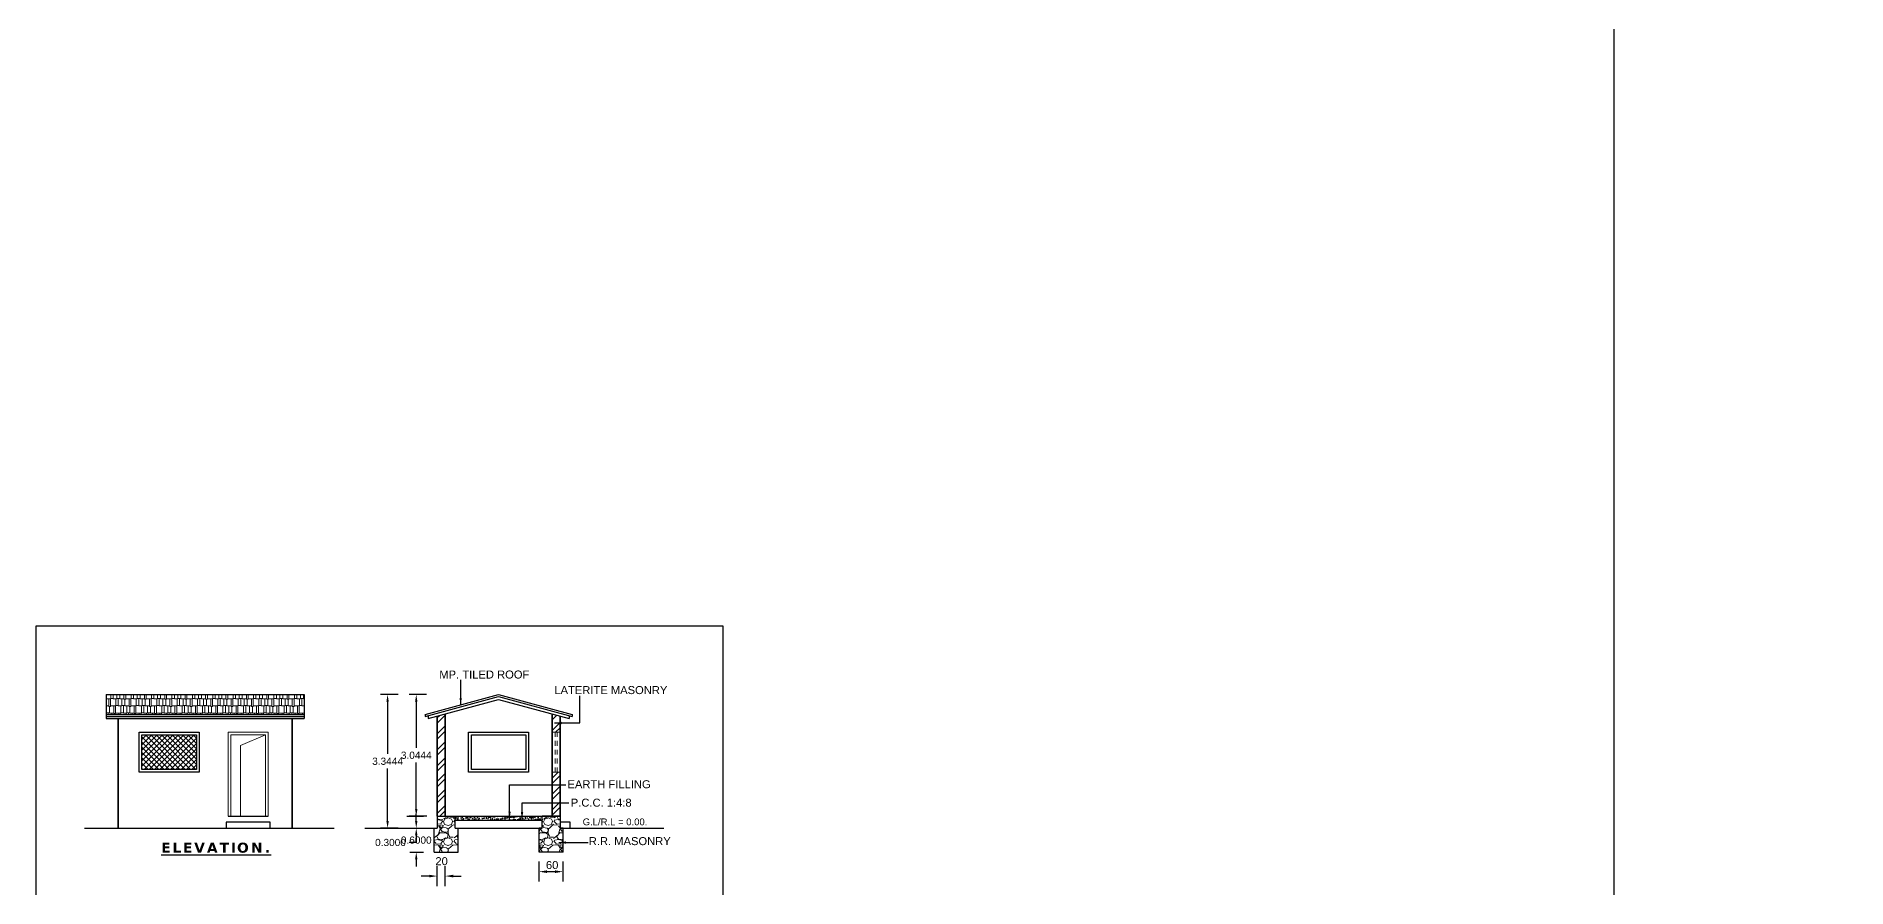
# Model space of a CAD drawing. Header units: metres. Extents: x 14 to 203, y 4 to 269.
# Drawn here: x 24.18 to 69.44, y 29.85 to 51.15 of the extents above; entities that cross this region are included whole.
import ezdxf

# ---------------------------------------------------------------- set-up
doc = ezdxf.new("R2010")
doc.units = ezdxf.units.M
doc.header["$MEASUREMENT"] = 0
doc.linetypes.add('ACAD_ISO02W100', pattern=[15, 12, -3])
doc.layers.add('BLK_1_HT_OF_BLDG', color=5, linetype='Continuous', plot=False)
doc.styles.get("Standard").update_dxf_attribs({"font": 'ARIAL.TTF'})
doc.dimstyles.get("Standard").update_dxf_attribs({"dimtxt": 0.18, "dimasz": 0.18, "dimexe": 0.18, "dimexo": 0.0625, "dimgap": 0.09, "dimtad": 0, "dimtih": 1, "dimtoh": 1, "dimdec": 4, "dimzin": 0, "dimdsep": 46, "dimtxsty": 'Standard', "dimcen": 0.09, "dimadec": 0, "dimazin": 0, "dimtfac": 1, "dimtdec": 4, "dimtofl": 0, "dimtmove": 0, "dimatfit": 3, "dimfxl": 1, "dimtolj": 1, "dimtzin": 0, "dimarcsym": 0})

# ---------------------------------------------------------------- blocks, each defined once
blk = doc.blocks.new('A$C7C5553B5')
at = {"lineweight": 13}
for p, q in [((0, 100), (20, 100)), ((0, 0), (0, 100)), ((0, 100), (20, 100)), ((20, 100), (20, 0)), ((20, 0), (0, 0))]:
    blk.add_line(p, q, dxfattribs=at)
at = {"linetype": 'ACAD_ISO02W100', "lineweight": 13}
for p, q in [((7.5, 0), (7.5, 100)), ((12.5, 100), (12.5, 0))]:
    blk.add_line(p, q, dxfattribs=at)
blk = doc.blocks.new('A$C154754DE')
at = {"lineweight": 13, "ltscale": 1.5}
blk.add_blockref('A$C7C5553B5', (-20, -100), dxfattribs=at)
blk = doc.blocks.new('A$C644366BB')
for p, q in [((0, 0), (45, 0)), ((45, -30), (45, 0)), ((-7.5, -90), (-7.5, -30)), ((-7.5, -30), (0, -30)), ((45, -30), (52.5, -30)), ((52.5, -90), (52.5, -30)), ((-7.5, -90), (52.5, -90))]:
    blk.add_line(p, q)
at = {"ltscale": 2}
blk.add_line((0, 0), (0, -30), dxfattribs=at)
blk = doc.blocks.new('*D77')
at = {"color": 0, "lineweight": -2, "ltscale": 1.5, "transparency": 16777216}
for p, q in [((33.681, 31.825), (33.681, 32.005)), ((33.447, 31.645), (33.861, 31.645)), ((33.447, 31.345), (33.861, 31.345)), ((33.681, 30.985), (33.501, 30.985)), ((33.681, 31.165), (33.681, 30.985))]:
    blk.add_line(p, q, dxfattribs=at)
at = {"color": 0, "ltscale": 1.5, "transparency": 16777216}
for points in [[(33.651, 31.825), (33.711, 31.825), (33.681, 31.645)], [(33.651, 31.165), (33.711, 31.165), (33.681, 31.345)]]:
    blk.add_solid(points, dxfattribs=at)
at = {"layer": 'Defpoints', "color": 0, "ltscale": 1.5, "transparency": 16777216}
for p in [(33.384, 31.645), (33.384, 31.345), (33.681, 31.345)]:
    blk.add_point(p, dxfattribs=at)
at = {"color": 0, "ltscale": 1.5, "transparency": 16777216, "insert": (33.037, 30.985), "char_height": 0.18, "attachment_point": 5}
blk.add_mtext('\\A1;0.3000', dxfattribs=at)
blk = doc.blocks.new('*D78')
at = {"color": 0, "lineweight": -2, "ltscale": 1.5, "transparency": 16777216}
for p, q in [((33.681, 31.525), (33.681, 31.705)), ((33.522, 31.345), (33.861, 31.345)), ((33.522, 30.745), (33.861, 30.745)), ((33.681, 30.565), (33.681, 30.385))]:
    blk.add_line(p, q, dxfattribs=at)
at = {"color": 0, "ltscale": 1.5, "transparency": 16777216}
for points in [[(33.651, 31.525), (33.711, 31.525), (33.681, 31.345)], [(33.651, 30.565), (33.711, 30.565), (33.681, 30.745)]]:
    blk.add_solid(points, dxfattribs=at)
at = {"layer": 'Defpoints', "color": 0, "ltscale": 1.5, "transparency": 16777216}
for p in [(33.459, 31.345), (33.459, 30.745), (33.681, 30.745)]:
    blk.add_point(p, dxfattribs=at)
at = {"color": 0, "ltscale": 1.5, "transparency": 16777216, "insert": (33.681, 31.045), "char_height": 0.18, "attachment_point": 5}
blk.add_mtext('\\A1;0.6000', dxfattribs=at)
blk = doc.blocks.new('*D79')
at = {"color": 0, "lineweight": -2, "ltscale": 1.5, "transparency": 16777216}
for p, q in [((33.941, 34.689), (33.501, 34.689)), ((33.681, 34.509), (33.681, 33.349)), ((33.681, 31.825), (33.681, 32.985)), ((33.942, 31.645), (33.501, 31.645))]:
    blk.add_line(p, q, dxfattribs=at)
at = {"color": 0, "ltscale": 1.5, "transparency": 16777216}
for points in [[(33.651, 34.509), (33.711, 34.509), (33.681, 34.689)], [(33.651, 31.825), (33.711, 31.825), (33.681, 31.645)]]:
    blk.add_solid(points, dxfattribs=at)
at = {"layer": 'Defpoints', "color": 0, "ltscale": 1.5, "transparency": 16777216}
for p in [(34.004, 34.689), (33.681, 31.645), (34.005, 31.645)]:
    blk.add_point(p, dxfattribs=at)
at = {"color": 0, "ltscale": 1.5, "transparency": 16777216, "insert": (33.681, 33.167), "char_height": 0.18, "attachment_point": 5}
blk.add_mtext('\\A1;3.0444', dxfattribs=at)
blk = doc.blocks.new('*D80')
at = {"layer": 'BLK_1_HT_OF_BLDG', "color": 0, "lineweight": -2, "ltscale": 1.5, "transparency": 16777216}
for p, q in [((33.231, 34.689), (32.784, 34.689)), ((32.964, 34.509), (32.964, 33.199)), ((32.964, 31.525), (32.964, 32.835)), ((33.232, 31.345), (32.784, 31.345))]:
    blk.add_line(p, q, dxfattribs=at)
at = {"layer": 'BLK_1_HT_OF_BLDG', "color": 0, "ltscale": 1.5, "transparency": 16777216}
for points in [[(32.934, 34.509), (32.994, 34.509), (32.964, 34.689)], [(32.934, 31.525), (32.994, 31.525), (32.964, 31.345)]]:
    blk.add_solid(points, dxfattribs=at)
at = {"layer": 'Defpoints', "color": 0, "ltscale": 1.5, "transparency": 16777216}
for p in [(33.293, 34.689), (32.964, 31.345), (33.294, 31.345)]:
    blk.add_point(p, dxfattribs=at)
at = {"layer": 'BLK_1_HT_OF_BLDG', "color": 0, "ltscale": 1.5, "transparency": 16777216, "insert": (32.964, 33.017), "char_height": 0.18, "attachment_point": 5}
blk.add_mtext('\\A1;3.3444', dxfattribs=at)

msp = doc.modelspace()

# ---------------------------------------------------------------- hatches: boundary and pattern name
at = {"lineweight": 9, "ltscale": 1.5}
h = msp.add_hatch(dxfattribs=at)
h.set_pattern_fill('AR-RSHKE', color=256, scale=0.015, style=0)
h.set_pattern_definition([(0, (-1223.5234, 209.00198), (0.3825, 0.18), [0.09, -0.075, 0.105, -0.045, 0.135, -0.06]), (0, (-1223.4334, 209.00948), (0.3825, 0.18), [0.075, -0.285, 0.06, -0.09]), (0, (-1223.2534, 208.99073), (0.3825, 0.18), [0.045, -0.465]), (90, (-1223.5234, 209.00198), (-0.1275, 0.18), [0.1725, -0.5475]), (90, (-1223.4334, 209.00198), (-0.1275, 0.18), [0.16875, -0.55125]), (90, (-1223.3584, 209.00198), (-0.1275, 0.18), [0.1575, -0.5625]), (90, (-1223.2534, 208.99073), (-0.1275, 0.18), [0.1725, -0.5475]), (90, (-1223.2084, 208.99073), (-0.1275, 0.18), [0.1725, -0.5475]), (90, (-1223.0734, 209.00198), (-0.1275, 0.18), [0.165, -0.555])])
h.paths.add_polyline_path([(30.87953, 34.18931), (30.87953, 34.68931), (25.92953, 34.68931), (25.92953, 34.18931)])
at = {"lineweight": 13, "ltscale": 1.5}
h = msp.add_hatch(dxfattribs=at)
h.set_pattern_fill('ANSI32', color=256, scale=0.75, style=0)
h.set_pattern_definition([(45, (-1233.5224, 209.00198), (-0.19887378, 0.19887378), []), (45, (-1233.38982, 209.00198), (-0.19887378, 0.19887378), [])])
h.paths.add_polyline_path([(34.40538, 34.20134), (34.20538, 34.14685), (34.20538, 31.64493), (34.40538, 31.64493)])
h.paths.add_polyline_path([(37.27538, 33.74493), (37.27538, 34.14651), (37.07538, 34.201), (37.07538, 33.74493)])
h.paths.add_polyline_path([(37.27538, 32.74493), (37.07538, 32.74493), (37.07538, 31.64493), (37.27538, 31.64493)])
h.paths.add_polyline_path([(37.41134, 32.59227), (39.60603, 32.59227), (39.60603, 32.28475), (37.41134, 32.28475)], flags=9)
at = {"ltscale": 1.5}
h = msp.add_hatch(dxfattribs=at)
h.set_pattern_fill('ANSI37', color=256, scale=0.75, style=0)
h.set_pattern_definition([(45, (-1223.9234, 209.00198), (-0.066291261, 0.066291261), []), (135, (-1223.9234, 209.00198), (-0.066291261, -0.066291261), [])])
h.paths.add_polyline_path([(28.18453, 33.67493), (26.82453, 33.67493), (26.82453, 32.81493), (28.18453, 32.81493)])
at = {"lineweight": 9, "ltscale": 1.5}
h = msp.add_hatch(dxfattribs=at)
h.set_pattern_fill('GRAVEL', color=256, scale=0.5, style=0)
h.set_pattern_definition([(228.0128, (-1233.1624, 209.50198), (-3.9999991161, -4.5000006708), [0.067268, -6.659544]), (184.9697, (-1233.2074, 209.45198), (6.00000052576, 0.4999956535), [0.115434, -11.4279625]), (132.5104, (-1233.3224, 209.44198), (4.9999953592, -5.5000043369), [0.081394, -8.058016]), (267.2737, (-1233.5174, 209.31698), (0.49999800886, 10.0000001475), [0.105119, -10.406779]), (292.8337, (-1233.5224, 209.21198), (-2.5000049527, 5.9999982059), [0.1030775, -10.2046865]), (357.2737, (-1233.4824, 209.11698), (-10.0000001475, 0.49999800886), [0.105119, -10.406779]), (37.6942, (-1233.3774, 209.11198), (-6.5000036728, -4.99999520258), [0.1390145, -13.7624245]), (72.2553, (-1233.2674, 209.19698), (3.50000538135, 10.99999811562), [0.131244, -12.9931605]), (121.4296, (-1233.2274, 209.32198), (-4.0000041171, 6.49999751825), [0.105475, -10.4420365]), (175.2364, (-1233.2824, 209.41198), (5.5000004732, -0.4999957663), [0.120416, -5.9003815]), (222.3974, (-1233.4024, 209.42198), (-6.00000367554, -5.499996041), [0.155724, -15.4166875]), (138.8141, (-1233.0224, 209.31198), (-3.5000014734, 2.9999986567), [0.0531505, -5.261922]), (171.4692, (-1233.0624, 209.34698), (6.4999991424, -1.000003955), [0.1011185, -10.0107555]), (225, (-1233.1624, 209.36198), (-1e-16, -0.50000015), [0.0707105, -0.636396]), (203.1986, (-1233.1974, 209.42198), (2.4999998653, 1.0000006626), [0.038079, -3.7698075]), (291.8014, (-1233.2324, 209.40698), (-0.499999955, 1.5000001365), [0.0538515, -2.638731]), (30.9638, (-1233.2124, 209.35698), (1.499999011, 1.000001242), [0.0874645, -2.8280115]), (161.5651, (-1233.1374, 209.40198), (1.000000217, -0.499999202), [0.0632455, -1.5178935]), (16.3895, (-1233.5224, 209.40698), (5.0000010992, 1.4999963549), [0.0886, -8.7714225]), (70.3462, (-1233.4374, 209.43198), (-1.9999976237, -5.5000010678), [0.0743305, -7.358704]), (293.1986, (-1233.1374, 209.50198), (-1.0000006626, 2.4999998653), [0.0761575, -3.731729]), (343.6105, (-1233.1074, 209.43198), (-5.0000010992, 1.4999963549), [0.0886, -8.7714225]), (339.444, (-1233.5224, 209.09698), (-2.5000009223, 0.9999979982), [0.08544, -4.186562]), (294.7751, (-1233.4424, 209.06698), (-2.4999960946, 5.5000017109), [0.071589, -7.0873215]), (66.8014, (-1233.1324, 209.00198), (1.0000006626, 2.4999998653), [0.0761575, -3.731729]), (17.354, (-1233.1024, 209.07198), (-6.50000100955, -1.9999972511), [0.0838155, -8.297712]), (69.444, (-1233.3774, 209.00198), (-0.9999979982, -2.5000009223), [0.04272, -4.229282]), (101.3099, (-1233.1624, 209.00198), (-0.499998816, 2.000000376), [0.025495, -2.5240145]), (165.9638, (-1233.1674, 209.02698), (1.500000273, -0.499999029), [0.1030775, -1.958475]), (186.009, (-1233.2674, 209.05198), (4.99999987545, 0.49999965874), [0.095525, -9.4569615]), (303.6901, (-1233.2124, 209.31198), (-0.500000667, 0.999999779), [0.072111, -1.7306645]), (353.1572, (-1233.1724, 209.25198), (8.49999968274, -1.00000399896), [0.125897, -12.4637815]), (60.9454, (-1233.0474, 209.23698), (-2.0000000136, -3.5000001923), [0.051478, -5.096337]), (90, (-1233.0224, 209.282), (-0.5, 0.5), [0.03, -0.47]), (120.2564, (-1233.2774, 209.06698), (1.9999974434, -3.5000012279), [0.069462, -6.87676]), (48.0128, (-1233.3124, 209.12698), (3.9999991161, 4.5000006708), [0.134536, -6.592276]), (0, (-1233.2224, 209.227), (0.5, 0.5), [0.13, -0.37]), (325.3048, (-1233.0924, 209.22698), (-4.9999971295, 3.5000043048), [0.079057, -7.826637]), (254.0546, (-1233.0274, 209.18198), (-0.4999999446, -2.0000000633), [0.072801, -3.567254]), (207.646, (-1233.0474, 209.11198), (-9.4999979036, -5.0000038566), [0.1185325, -11.734737]), (175.4261, (-1233.1524, 209.05698), (-6.50000027916, 0.49999740058), [0.1253995, -12.414537])])
h.paths.add_polyline_path([(34.73038, 31.34493), (34.65538, 31.34493), (34.65538, 31.64493), (34.20538, 31.64493), (34.20538, 31.34493), (34.13038, 31.34493), (34.13038, 30.74493), (34.73038, 30.74493)])
h.paths.add_polyline_path([(37.27538, 31.34493), (37.27538, 31.64493), (36.82538, 31.64493), (36.82538, 31.34493), (36.75038, 31.34493), (36.75038, 30.74493), (37.35038, 30.74493), (37.35038, 31.34493)])
at = {"ltscale": 1.5}
h = msp.add_hatch(dxfattribs=at)
h.set_pattern_fill('AR-CONC', color=256, scale=0.02, style=0)
h.set_pattern_definition([(50, (-1233.5224, 209.00198), (0.143452037, -0.012550427), [0.015, -0.165]), (355, (-1233.5224, 209.00198), (-0.027750267, 0.150438427), [0.012, -0.132]), (100.4514, (-1233.51045, 209.00093), (0.115701876, 0.137887908), [0.012748038, -0.140228422]), (46.1842, (-1233.5224, 209.04198), (0.21344821, -0.033103803), [0.0225, -0.2475]), (96.6356, (-1233.50461, 209.03922), (0.18693254, 0.194823574), [0.019122058, -0.2103426]), (351.1842, (-1233.5224, 209.04198), (0.18693239, 0.19482372), [0.018, -0.198]), (21, (-1233.5024, 209.03198), (0.11938141, -0.080523778), [0.015, -0.165]), (326, (-1233.5024, 209.03198), (0.048663066, 0.145030009), [0.012, -0.132]), (71.4514, (-1233.49245, 209.02527), (0.168044526, 0.0645061), [0.012748038, -0.140228422]), (37.5, (-1233.5224, 209.00198), (0.002431971, 0.0665787708), [0, -0.1304, 0, -0.134, 0, -0.1325]), (7.5, (-1233.5224, 209.00198), (0.0526139075, 0.0788823424), [0, -0.0764, 0, -0.1274, 0, -0.0505]), (327.5, (-1233.567, 209.00198), (0.1067644872, -0.0045109743), [0, -0.05, 0, -0.156, 0, -0.207]), (317.5, (-1233.587, 209.00198), (0.116637234, 0.0200209965), [0, -0.065, 0, -0.1036, 0, -0.147])])
h.paths.add_polyline_path([(34.65538, 31.64493), (34.65538, 31.54493), (36.82538, 31.54493), (36.82538, 31.64493)])

# ---------------------------------------------------------------- linework, layer by layer
for p, q in [((25.92953, 34.68931), (25.92953, 34.08401)), ((25.92953, 34.68931), (30.87953, 34.68931)), ((30.87953, 34.68931), (30.87953, 34.08401)), ((25.92953, 34.18931), (30.87953, 34.18931)), ((25.92953, 34.13748), (30.87953, 34.13748)), ((25.92953, 34.08401), (30.87953, 34.08401)), ((33.90476, 34.18931), (33.90476, 34.13748)), ((33.97476, 34.15656), (33.97476, 34.08401)), ((37.50476, 34.15656), (37.50476, 34.08401)), ((37.57476, 34.18931), (37.57476, 34.13748)), ((25.38599, 31.34493), (31.63004, 31.34493)), ((28.97953, 31.64493), (29.97953, 31.64493)), ((32.39615, 31.34493), (34.20538, 31.34493)), ((34.20538, 31.64493), (37.27538, 31.64493)), ((34.65538, 31.54493), (36.82538, 31.54493)), ((34.65538, 31.34493), (36.82538, 31.34493)), ((37.27538, 31.34493), (39.87231, 31.34493))]:
    msp.add_line(p, q, dxfattribs=at)
at = {"lineweight": 35, "ltscale": 1.5}
for p, q in [((26.22953, 34.08401), (26.22953, 31.34493)), ((30.57953, 34.08401), (30.57953, 31.34493)), ((34.20538, 34.14685), (34.20538, 31.64493)), ((34.40538, 34.20134), (34.40538, 31.64493)), ((37.07538, 34.201), (37.07538, 31.64493)), ((37.27538, 34.14651), (37.27538, 31.64493))]:
    msp.add_line(p, q, dxfattribs=at)
for p, q in [((26.75453, 32.74493), (26.75453, 33.74493)), ((26.75453, 33.74493), (28.25453, 33.74493)), ((26.82453, 33.67493), (28.18453, 33.67493)), ((26.82453, 32.81493), (26.82453, 33.67493)), ((28.18453, 33.67493), (28.18453, 32.81493)), ((28.25453, 33.74493), (28.25453, 32.74493)), ((34.99038, 32.74493), (34.99038, 33.74493)), ((34.99038, 33.74493), (36.49038, 33.74493)), ((35.06038, 33.67493), (36.42038, 33.67493)), ((35.06038, 32.81493), (35.06038, 33.67493)), ((36.42038, 33.67493), (36.42038, 32.81493)), ((36.49038, 33.74493), (36.49038, 32.74493)), ((28.25453, 32.74493), (26.75453, 32.74493)), ((28.18453, 32.81493), (26.82453, 32.81493)), ((36.49038, 32.74493), (34.99038, 32.74493)), ((36.42038, 32.81493), (35.06038, 32.81493))]:
    msp.add_line(p, q)
at = {"ltscale": 2}
for p, q in [((34.20538, 29.89576), (34.20538, 30.39576)), ((34.40538, 29.89576), (34.40538, 30.39576)), ((36.75038, 30.00653), (36.75038, 30.50653)), ((37.35038, 30.00653), (37.35038, 30.50653)), ((34.00538, 30.14576), (33.80538, 30.14576)), ((34.60538, 30.14576), (34.80538, 30.14576)), ((36.95038, 30.25653), (37.15038, 30.25653))]:
    msp.add_line(p, q, dxfattribs=at)
at = {"ltscale": 1.5}
for points in [[(63.62485, 107.56536), (155.26946, 107.56536), (155.26946, 3.64558), (63.62485, 3.64558)], [(28.93262, 31.34493), (30.03262, 31.34493), (30.03262, 31.49493), (28.93262, 31.49493)], [(37.27538, 31.34493), (37.52538, 31.34493), (37.52538, 31.49493), (37.27538, 31.49493)]]:
    msp.add_lwpolyline(points, close=True, dxfattribs=at)
msp.add_lwpolyline([(24.18029, 36.40593), (41.34623, 36.40593), (41.34623, 13.53917), (24.18029, 13.53917)], close=True)
for points in [[(33.90476, 34.18931), (35.73976, 34.68931), (37.57476, 34.18931)], [(33.90476, 34.13748), (35.73976, 34.63748), (37.57476, 34.13748)], [(33.97476, 34.08401), (35.73976, 34.56493), (37.50476, 34.08401)]]:
    msp.add_lwpolyline(points, dxfattribs=at)
at = {"lineweight": 13, "ltscale": 1.5}
msp.add_lwpolyline([(29.90953, 31.64493), (29.97953, 31.64493), (29.97953, 33.74493), (28.97953, 33.74493), (28.97953, 31.64493), (29.04953, 31.64493), (29.04953, 33.67493), (29.90953, 33.67493), (29.90953, 31.64493)], dxfattribs=at)
at = {"lineweight": 9, "ltscale": 1.5}
msp.add_lwpolyline([(29.90953, 33.67493), (29.29086, 33.41238), (29.29086, 31.64493)], dxfattribs=at)
at = {"ltscale": 2}
for points in [[(34.00538, 30.17909), (34.00538, 30.11243), (34.20538, 30.14576)], [(34.60538, 30.17909), (34.60538, 30.11243), (34.40538, 30.14576)], [(36.95038, 30.28986), (36.95038, 30.22319), (36.75038, 30.25653)], [(37.15038, 30.28986), (37.15038, 30.22319), (37.35038, 30.25653)]]:
    msp.add_solid(points, dxfattribs=at)

# ---------------------------------------------------------------- block references
at = {"ltscale": 1.5}
for name, p, xscale, yscale, zscale in [('A$C154754DE', (37.27538, 33.74493), 0.0100000000002183, 0.0100000000002183, 0.0100000000002183), ('A$C644366BB', (34.20538, 31.64493), 0.0100000000002183, 0.0100000000002183, 0.0100000000002183), ('A$C644366BB', (37.27538, 31.64493), -0.0100000000002183, 0.0099999999999909, 0.01)]:
    msp.add_blockref(name, p, dxfattribs=dict(at, xscale=xscale, yscale=yscale, zscale=zscale))

# ---------------------------------------------------------------- texts
at = {"ltscale": 2}
for s, insert, char_height, width, attachment_point in [('MP. TILED ROOF', (34.2576, 35.28655), 0.2, 2.3287008, 1), ('LATERITE MASONRY', (39.95867, 34.89729), 0.2, 3.9175724, 3), ('EARTH FILLING', (37.46134, 32.54227), 0.2, 3.9175724, 1), ('P.C.C. 1:4:8', (37.54385, 32.0818), 0.2, 3.9175724, 1), ('G.L/R.L = 0.00.', (38.65015, 31.50055), 0.17, 1.9023096, 5), ('{\\fVerdana|b1|i0|c0|p34;\\T1.2;\\LELEVATION.}', (27.30599, 30.98114), 0.25, 2.7360215, 1), ('R.R. MASONRY', (40.04271, 31.11964), 0.2, 3.9175724, 3)]:
    msp.add_mtext(s, dxfattribs=dict(at, insert=insert, char_height=char_height, width=width, attachment_point=attachment_point))
at = {"ltscale": 2, "char_height": 0.2, "attachment_point": 5}
for s, insert in [('\\A1;20', (34.31472, 30.51714)), ('\\A1;60', (37.07775, 30.42003))]:
    msp.add_mtext(s, dxfattribs=dict(at, insert=insert))

# ---------------------------------------------------------------- dimensions: what is measured, and where the dimension line sits
at = {"ltscale": 1.5}
for base, p1, p2, picture, middle in [((33.68052, 31.64493), (34.00399, 34.68931), (34.00462, 31.64493), '*D79', (33.68052, 33.16712)), ((33.68052, 31.34493), (33.38434, 31.64493), (33.38434, 31.34493), '*D77', (33.0372, 30.98493))]:
    dim = msp.add_linear_dim(base=base, p1=p1, p2=p2, angle=90, dimstyle='Standard', dxfattribs=at)
    dim.commit()
    dim.dimension.update_dxf_attribs({"geometry": picture, "text_midpoint": middle})
dim = msp.add_linear_dim(base=(33.68052, 30.74493), p1=(33.45934, 31.34493), p2=(33.45934, 30.74493), angle=90, dimstyle='Standard', dxfattribs=at)
dim.commit()
dim.dimension.update_dxf_attribs({"geometry": '*D78', "text_midpoint": (33.68052, 31.04493), "dimtype": 160})
at = {"layer": 'BLK_1_HT_OF_BLDG', "ltscale": 1.5}
dim = msp.add_linear_dim(base=(32.96418, 31.34493), p1=(33.2934, 34.68931), p2=(33.29402, 31.34493), angle=90, dimstyle='Standard', dxfattribs=at)
dim.commit()
dim.dimension.update_dxf_attribs({"geometry": '*D80', "text_midpoint": (32.96418, 33.01712)})

# ---------------------------------------------------------------- leaders
at = {"ltscale": 1.5}
for points in [[(34.79183, 34.42223), (34.79183, 35.05431)], [(37.13358, 33.97421), (37.76849, 33.97421), (37.76849, 34.65082)], [(36.01379, 31.57788), (36.01379, 32.42956), (37.42087, 32.42956)], [(36.32566, 31.56761), (36.32566, 31.97891), (37.49289, 31.97891)], [(37.24527, 30.98446), (37.97909, 30.98446)]]:
    msp.add_leader(points, dimstyle='Standard', dxfattribs=at)

doc.saveas('drawing.dxf')
